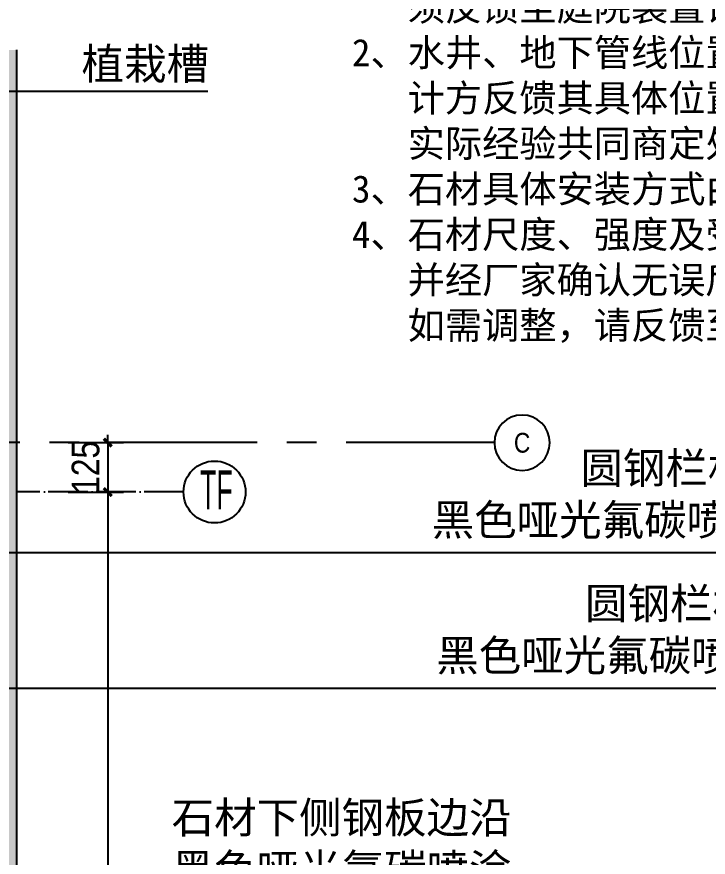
# Model space of a CAD drawing. Extents: x 9928 to 93764, y -101273 to -34887.
# Drawn here: x 30383 to 32132, y -78841 to -76715 of the extents above; entities that cross this region are included whole.
import ezdxf
from ezdxf import colors
from ezdxf.entities.mleader import LeaderData, LeaderLine
from ezdxf.enums import TextEntityAlignment as Align
from ezdxf.math import Vec2, Vec3

# ---------------------------------------------------------------- set-up
doc = ezdxf.new("R2010")
doc.units = 0
doc.header["$LTSCALE"] = 1000
doc.header["$MEASUREMENT"] = 0
doc.linetypes.add('CENTER', pattern=[2, 1.25, -0.25, 0.25, -0.25])
doc.linetypes.add('DOTE', pattern=[2.42, 2, -0.2, 0.02, -0.2])
doc.layers.add('_0', color=7, linetype='Continuous', lineweight=25)
for name, color, linetype in [('A', 163, 'CENTER'), ('A-ANNO-DIMS', 6, 'Continuous'), ('A-ANNO-NOTE', 4, 'Continuous'), ('A-FLOR-STRS', 54, 'Continuous'), ('A-FURN-PATT-251', 251, 'Continuous'), ('A-SECT-005', 5, 'Continuous'), ('GL', 131, 'Continuous'), ('S-GRID-IDEN', 4, 'Continuous')]:
    doc.layers.add(name, color=color, linetype=linetype)
doc.styles.add('DIM_T3', font='ARIALN.TTF')
doc.styles.add('EN', font='ARIALN.TTF')
doc.styles.add('EN1', font='ARIALN.TTF')
doc.styles.get("Standard").update_dxf_attribs({"font": 'gbenor.shx', "bigfont": 'gbcbig.shx'})
doc.dimstyles.new('_TCH_ARCH&&20', dxfattribs={"dimtxt": 70, "dimasz": 20, "dimexe": 40, "dimexo": 40, "dimgap": 20, "dimtad": 1, "dimdec": 0, "dimzin": 0, "dimdsep": 46, "dimtxsty": 'DIM_T3', "dimblk": 'ARCHTICK', "dimcen": 0.09, "dimclrd": 6, "dimclre": 6, "dimclrt": 6, "dimazin": 2, "dimtfac": 1, "dimtdec": 0, "dimtix": 1, "dimtmove": 2, "dimatfit": 3, "dimfxl": 100, "dimfxlon": 1, "dimtolj": 1, "dimtzin": 0, "dimarcsym": 0})

# ---------------------------------------------------------------- blocks, each defined once
blk = doc.blocks.new('aslidufhasldifuhaf')
at = {"layer": 'A-FURN-PATT-251'}
h = blk.add_hatch(dxfattribs=at)
h.set_pattern_fill('碎沙', color=256, scale=20)
h.set_pattern_definition([(37.5, (0, 0), (-1.600031, 48.941324), [0, -38.608, 0, -43.18, 0, -41.275]), (7.5, (0, 0), (44.95233, 71.68251), [0, -20.828, 0, -34.798, 0, -13.335]), (327.5, (-31.24, 0), (79.099237, 0.143718), [0, -12.7, 0, -45.72, 0, -59.69]), (317.5, (-31.24, 0), (76.355645, 22.29293), [0, -6.35, 0, -29.972, 0, -34.29])])
h.paths.add_polyline_path([(19187.9, -90621.1), (19437.9, -90621.1), (19437.9, -76798.2), (19187.9, -76798.2)])
at = {"layer": 'A-FLOR-STRS'}
blk.add_line((19437.9, -90621.1), (19437.9, -76798.2), dxfattribs=at)
blk = doc.blocks.new('_DotSmall')
at = {"color": 0, "linetype": 'ByBlock', "const_width": 0.5}
blk.add_lwpolyline([(-0.0625, 0, 1), (0.0625, 0, 1)], format="xyb", close=True, dxfattribs=at)
blk = doc.blocks.new('TAG-COL')
blk.add_circle((0, 0), 4)
at = {"style": 'EN1'}
blk.add_attdef('NO', text='', height=2.19, dxfattribs=at).set_placement((0.01, 0.01), align=Align.MIDDLE_CENTER)
blk = doc.blocks.new('ASLIDUFHASDF')
at = {"layer": 'A', "ltscale": 0.3}
blk.add_line((20645.5, -77792.1), (16202.3, -77792.1), dxfattribs=at)
at = {"layer": 'S-GRID-IDEN'}
ref = blk.add_blockref('TAG-COL', (20715.5, -77792.2), dxfattribs=dict(at, xscale=-17.5, yscale=17.5, zscale=17.5, rotation=179.9287525087452))
ref.add_attrib('NO', 'C', dxfattribs={"layer": '0', "height": 50, "rotation": 359.9288, "style": 'EN1'}).set_placement((20715.5, -77792.4), align=Align.MIDDLE_CENTER)
blk = doc.blocks.new('_ArchTick')
at = {"color": 0, "linetype": 'ByBlock', "const_width": 0.4}
blk.add_lwpolyline([(-0.5, -0.5), (0.5, 0.5)], dxfattribs=at)
blk = doc.blocks.new('*D830')
at = {"layer": 'A-ANNO-DIMS', "color": 6, "lineweight": -2, "transparency": 16777216}
for p, q in [((30343.4, -77792.1), (30218.4, -77792.1)), ((30258.4, -77792.1), (30258.4, -80792.1)), ((30343.4, -80792.1), (30218.4, -80792.1))]:
    blk.add_line(p, q, dxfattribs=at)
at = {"layer": 'Defpoints', "color": 0, "transparency": 16777216}
for p in [(30383.4, -77792.1), (30258.4, -80792.1), (30383.4, -80792.1)]:
    blk.add_point(p, dxfattribs=at)
at = {"layer": 'A-ANNO-DIMS', "color": 6, "lineweight": -2, "transparency": 16777216, "xscale": 20, "yscale": 20, "zscale": 20}
for p, rotation in [((30258.4, -77792.1), 90), ((30258.4, -80792.1), 270)]:
    blk.add_blockref('_ArchTick', p, dxfattribs=dict(at, rotation=rotation))
at = {"layer": 'A-ANNO-DIMS', "color": 6, "transparency": 16777216, "insert": (30202.7, -79292.1), "char_height": 70, "attachment_point": 5, "rotation": 90, "style": 'DIM_T3'}
blk.add_mtext('\\A1;3000', dxfattribs=at)
blk = doc.blocks.new('zhushi')
at = {"layer": 'A-ANNO-NOTE', "insert": (72990.3, -89836.6), "char_height": 69, "width": 2885.372, "attachment_point": 1, "style": 'EN'}
blk.add_mtext('{\\fSimSun|b0|i0|c134|p2;注：1、施工前须依据图纸现场放线，复核实际尺寸；如有误差，  \\P       须反馈至庭院装置设计方复核确认。\\P    2、水井、地下管线位置及埋深以现场实际为准；开挖后向设\\P       计方反馈其具体位置、埋深，根据现场实际情况与施工 \\P       实际经验共同商定处理方式，确认无问题后再施工。\\P    3、石材具体安装方式由石材厂家深化确定。\\P    4、石材尺度、强度及受力性能须满足楼梯平台承载力要求，\\P       并经厂家确认无误后方可加工。\\P       如需调整，请反馈至庭院装置设计方复核。}', dxfattribs=at)
blk = doc.blocks.new('TZ')
at = {"layer": 'GL', "color": 3, "linetype": 'DOTE', "ltscale": 0.05}
blk.add_line((16132.9, -114751.7), (15712.3, -114751.7), dxfattribs=at)
at = {"layer": 'GL', "color": 3}
blk.add_circle((16211.3, -114751.7), 78.4, dxfattribs=at)
at = {"layer": 'GL', "color": 3, "style": 'DIM_T3', "width": 0.6}
blk.add_text('TF', height=98, dxfattribs=at).set_placement((16174.6, -114795.3))
blk = doc.blocks.new('*D917')
at = {"layer": 'A-ANNO-DIMS', "color": 6, "lineweight": -2, "transparency": 16777216}
for p, q in [((30613.3, -77792.1), (30613.3, -77772.1)), ((30513.3, -77792.1), (30653.3, -77792.1)), ((30613.3, -77792.1), (30613.3, -77917.1)), ((30513.3, -77917.1), (30653.3, -77917.1)), ((30613.3, -77917.1), (30613.3, -77937.1))]:
    blk.add_line(p, q, dxfattribs=at)
at = {"layer": 'Defpoints', "color": 0, "transparency": 16777216}
for p in [(30383.4, -77792.1), (30384.4, -77917.1), (30613.3, -77917.1)]:
    blk.add_point(p, dxfattribs=at)
at = {"layer": 'A-ANNO-DIMS', "color": 6, "lineweight": -2, "transparency": 16777216, "xscale": 20, "yscale": 20, "zscale": 20}
for p, rotation in [((30613.3, -77792.1), 270), ((30613.3, -77917.1), 90)]:
    blk.add_blockref('_ArchTick', p, dxfattribs=dict(at, rotation=rotation))
at = {"layer": 'A-ANNO-DIMS', "color": 6, "transparency": 16777216, "insert": (30557.5, -77854.6), "char_height": 70, "attachment_point": 5, "rotation": 90, "style": 'DIM_T3'}
blk.add_mtext('\\A1;125', dxfattribs=at)
blk = doc.blocks.new('*D918')
at = {"layer": 'A-ANNO-DIMS', "color": 6, "lineweight": -2, "transparency": 16777216}
for p, q in [((30513.3, -77917.1), (30653.3, -77917.1)), ((30613.3, -77917.1), (30613.3, -80087.1)), ((30613.3, -80087.1), (30653.3, -80087.1))]:
    blk.add_line(p, q, dxfattribs=at)
at = {"layer": 'Defpoints', "color": 0, "transparency": 16777216}
for p in [(30384.4, -77917.1), (30598.9, -80087.1), (30613.3, -80087.1)]:
    blk.add_point(p, dxfattribs=at)
at = {"layer": 'A-ANNO-DIMS', "color": 6, "lineweight": -2, "transparency": 16777216, "xscale": 20, "yscale": 20, "zscale": 20}
for p, rotation in [((30613.3, -77917.1), 90), ((30613.3, -80087.1), 270)]:
    blk.add_blockref('_ArchTick', p, dxfattribs=dict(at, rotation=rotation))
at = {"layer": 'A-ANNO-DIMS', "color": 6, "transparency": 16777216, "insert": (30557.5, -79002.1), "char_height": 70, "attachment_point": 5, "rotation": 90, "style": 'DIM_T3'}
blk.add_mtext('\\A1;2170', dxfattribs=at)

msp = doc.modelspace()

# ---------------------------------------------------------------- block references
msp.add_blockref('aslidufhasldifuhaf', (10945.5, 0))
at = {"layer": '_0', "color": 6}
msp.add_blockref('ASLIDUFHASDF', (10945.5, 0), dxfattribs=at)
at = {"layer": 'A-ANNO-DIMS'}
msp.add_blockref('zhushi', (-41947.3, 13296.1), dxfattribs=at)
at = {"layer": 'GL'}
msp.add_blockref('TZ', (14672.1, 36834.7), dxfattribs=at)

# ---------------------------------------------------------------- dimensions: what is measured, and where the dimension line sits
at = {"layer": 'A-ANNO-DIMS'}
for base, p1, p2, picture, middle in [((30258.4, -80792.1), (30383.4, -77792.1), (30383.4, -80792.1), '*D830', (30202.7, -79292.1)), ((30613.3, -77917.1), (30383.4, -77792.1), (30384.4, -77917.1), '*D917', (30557.5, -77854.6)), ((30613.3, -80087.1), (30384.4, -77917.1), (30598.9, -80087.1), '*D918', (30557.5, -79002.1))]:
    dim = msp.add_linear_dim(base=base, p1=p1, p2=p2, angle=90, dimstyle='_TCH_ARCH&&20', dxfattribs=at)
    dim.commit()
    dim.dimension.update_dxf_attribs({"geometry": picture, "text_midpoint": middle})

# ---------------------------------------------------------------- leaders
at = {"layer": 'A-ANNO-NOTE'}
ml = msp.add_multileader_mtext('Standard', dxfattribs=at)
ml.set_content('{\\fSimSun|b0|i0|c134|p2;植栽槽}', color=256)
ml.set_leader_properties()
ml.set_arrow_properties(name='DOTSMALL')
ml.build(insert=Vec2(0, 0))
ml.multileader.update_dxf_attribs({"text_left_attachment_type": 5, "text_right_attachment_type": 5, "dogleg_length": 81.8, "arrow_head_size": 69.3})
ctx = ml.context
ctx.base_point, ctx.char_height, ctx.arrow_head_size, ctx.landing_gap_size, ctx.plane_origin = Vec3(30536.1, -76902.9), 78.75, 69.3, 4.72, Vec3(23325.8, -77564.2)
ctx.left_attachment, ctx.right_attachment, ctx.text_align_type = 5, 5, 2
notes = []
notes.append((ctx, [(1, (1, 1, 0), (30204, -76902.9), (1, 0), 332, [(0, [(29955.1, -76902.9)], 0, [])])]))
ctx.mtext.insert, ctx.mtext.alignment, ctx.mtext.flow_direction = Vec3(30869.4, -76794.3), 3, 5
ml = msp.add_multileader_mtext('Standard', dxfattribs=at)
ml.set_content('{\\fSimSun|b0|i0|c134|p2;圆钢栏杆1\\P黑色哑光氟碳喷涂}', color=256)
ml.set_leader_properties()
ml.set_arrow_properties(name='DOTSMALL')
ml.build(insert=Vec2(0, 0))
ml.multileader.update_dxf_attribs({"text_left_attachment_type": 5, "text_right_attachment_type": 5, "dogleg_length": 81.8, "arrow_head_size": 69.3})
ctx = ml.context
ctx.base_point, ctx.char_height, ctx.arrow_head_size, ctx.landing_gap_size, ctx.plane_origin = Vec3(31399.6, -78070.4), 78.75, 69.3, 4.72, Vec3(23899.2, -78737.6)
ctx.left_attachment, ctx.right_attachment, ctx.text_align_type = 5, 5, 2
notes.append((ctx, [(1, (1, 1, 0), (29852.4, -78070.4), (1, 0), 1547.2, [(0, [(29697.2, -78282.1)], 0, [])])]))
ctx.mtext.insert, ctx.mtext.alignment, ctx.mtext.flow_direction = Vec3(32291.7, -77816.9), 3, 5
ml = msp.add_multileader_mtext('Standard', dxfattribs=at)
ml.set_content('{\\fSimSun|b0|i0|c134|p2;圆钢栏杆2\\P黑色哑光氟碳喷涂}', color=256)
ml.set_leader_properties()
ml.set_arrow_properties(name='DOTSMALL')
ml.build(insert=Vec2(0, 0))
ml.multileader.update_dxf_attribs({"text_left_attachment_type": 5, "text_right_attachment_type": 5, "dogleg_length": 81.8, "arrow_head_size": 69.3})
ctx = ml.context
ctx.base_point, ctx.char_height, ctx.arrow_head_size, ctx.landing_gap_size, ctx.plane_origin = Vec3(31411.1, -78413.3), 78.75, 69.3, 4.72, Vec3(23284.5, -79031)
ctx.left_attachment, ctx.right_attachment, ctx.text_align_type = 5, 5, 2
notes.append((ctx, [(1, (1, 1, 0), (29237.7, -78413.3), (1, 0), 2173.5, [(0, [(29082.5, -78575.4)], 0, [])])]))
ctx.mtext.insert, ctx.mtext.alignment, ctx.mtext.flow_direction = Vec3(32303.2, -78159.8), 3, 5
at = {"layer": 'A-SECT-005', "color": 2}
ml = msp.add_multileader_mtext('Standard', dxfattribs=at)
ml.set_content('{\\fSimSun|b0|i0|c134|p2;石材下侧钢板边沿\\P黑色哑光氟碳喷涂}', color=2)
ml.set_leader_properties()
ml.set_arrow_properties(name='DOTSMALL')
ml.build(insert=Vec2(0, 0))
ml.multileader.update_dxf_attribs({"text_left_attachment_type": 5, "text_right_attachment_type": 5, "dogleg_length": 81.8, "arrow_head_size": 69.3})
ctx = ml.context
ctx.base_point, ctx.char_height, ctx.arrow_head_size, ctx.landing_gap_size, ctx.plane_origin = Vec3(30738.5, -78955.3), 78.75, 69.3, 4.72, Vec3(23325.8, -79616.6)
ctx.left_attachment, ctx.right_attachment, ctx.text_align_type = 5, 5, 2
notes.append((ctx, [(1, (1, 1, 0), (29864.1, -78955.3), (1, 0), 874.5, [(0, [(29658.4, -79201.6)], 0, [])])]))
ctx.mtext.insert, ctx.mtext.alignment, ctx.mtext.flow_direction = Vec3(31634.2, -78701.4), 3, 5
for ctx, leaders in notes:
    for number, flags, end, landing, length, lines in leaders:
        leader = LeaderData()
        leader.index, (leader.has_last_leader_line, leader.has_dogleg_vector, leader.attachment_direction) = number, flags
        leader.last_leader_point, leader.dogleg_vector, leader.dogleg_length = Vec3(end), Vec3(landing), length
        for number, points, colour, breaks in lines:
            line = LeaderLine()
            line.index, line.vertices, line.color, line.breaks = number, Vec3.list(points), colors.encode_raw_color(colour), breaks
            leader.lines.append(line)
        ctx.leaders.append(leader)

doc.saveas('drawing.dxf')
